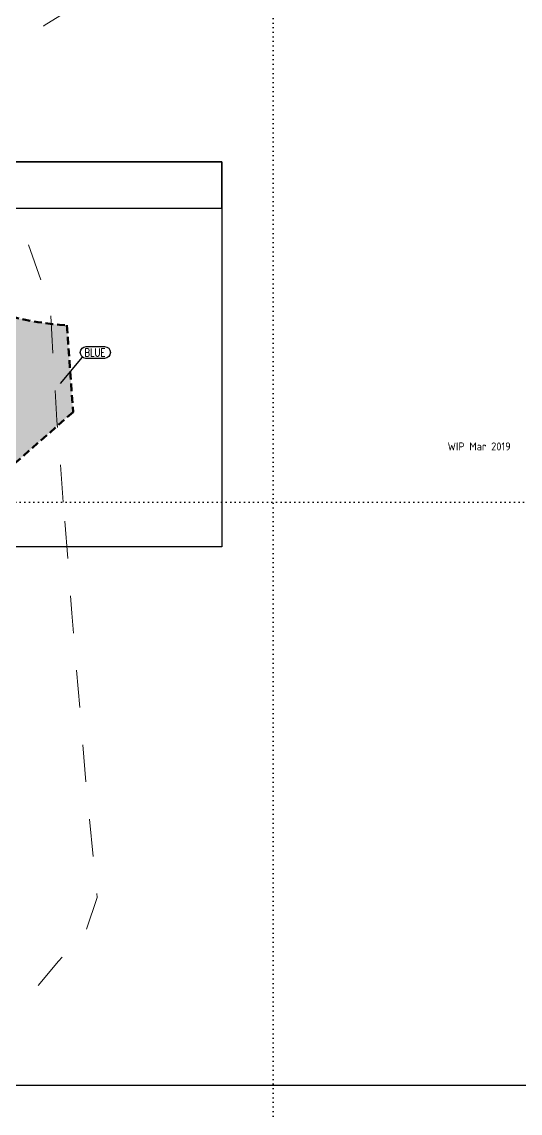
# Model space of a CAD drawing. Header units: millimetres. Extents: x 833600 to 836188, y 817400 to 818701.
# Drawn here: x 834359.6 to 834439.7, y 817901.8 to 818077.2 of the extents above; entities that cross this region are included whole.
import ezdxf

# ---------------------------------------------------------------- set-up
doc = ezdxf.new("R2010")
doc.units = ezdxf.units.MM
for name, pattern in [('2', [12.011629, 6.005814, -6.005814]), ('DASHED2', [0.375, 0.25, -0.125]), ('DOT', [6.35, 0, -6.35])]:
    doc.linetypes.add(name, pattern=pattern)
for name, color, linetype in [('00-TITLEBOX', 7, 'Continuous'), ('01-Grid', 7, 'DOT'), ('01A-txt', 7, 'Continuous')]:
    doc.layers.add(name, color=color, linetype=linetype)
doc.layers.add('01-basemap', color=8, linetype='Continuous', lineweight=13)
doc.layers.add('01A-occup', color=7, linetype='DASHED2', lineweight=50)
doc.layers.add('01A-hatch', color=7, linetype='Continuous', true_color=0xa2def7)
doc.styles.add('HK_ENG_11', font='HK_ENG.ttf')
doc.styles.add('ROMANS', font='romans.shx', dxfattribs={"width": 0.75})

msp = doc.modelspace()

# ---------------------------------------------------------------- hatches: boundary and pattern name
at = {"layer": '01A-hatch', "true_color": 0xa8def7}
h = msp.add_hatch(color=141, dxfattribs=at)
h.dxf.hatch_style = 1
edge = h.paths.add_edge_path()
edge.add_line((834331.16, 818023.21), (834326.37, 818028.65))
edge.add_line((834326.37, 818028.65), (834332.38, 818033.95))
edge.add_line((834332.38, 818033.95), (834330.57, 818036.01))
edge.add_line((834330.57, 818036.01), (834331.13, 818036.5))
edge.add_line((834331.13, 818036.5), (834328.72, 818039.25))
edge.add_line((834328.72, 818039.25), (834334.01, 818043.9))
edge.add_arc((834369.94, 818077.59), 49.26, 223.1506, 266.4257)
edge.add_line((834366.87, 818028.43), (834367.85, 818014.47))
edge.add_line((834367.85, 818014.47), (834354.81, 818003))
edge.add_line((834354.81, 818003), (834339.72, 818020.14))
edge.add_arc((834332.66, 818013.92), 9.41, 41.3991, 99.1819)

# ---------------------------------------------------------------- linework, layer by layer
at = {"layer": '00-TITLEBOX'}
msp.add_lwpolyline([(834523.25, 817906.26), (834199.71, 817906.26), (834199.71, 818153.73), (834523.25, 818153.73)], close=True, dxfattribs=at)
at = {"layer": '00-TITLEBOX', "elevation": 0}
for points in [[(834310.87, 818054.69), (834391.76, 818054.69), (834391.76, 817992.82), (834310.87, 817992.82)], [(834391.76, 818054.69), (834352.82, 818054.69), (834352.82, 818047.26), (834391.76, 818047.26)]]:
    msp.add_lwpolyline(points, close=True, dxfattribs=at)
at = {"layer": '01-basemap', "linetype": '2', "lineweight": 20, "flags": 128}
for points in [[(834368.22, 818079.69), (834363.22, 818076.59), (834343.33, 818062.67), (834339.17, 818060.34), (834329.5, 818053.79)], [(834366.28, 818000), (834365.25, 818013.1), (834364.17, 818031.39), (834360.41, 818042.15), (834351.26, 818053.72), (834345.34, 818057.49), (834339.17, 818060.34)], [(834354.49, 817913.1), (834365.52, 817926.22), (834369.82, 817930.79), (834371.71, 817936.44), (834370.09, 817952.85), (834367.67, 817982.17), (834366.28, 818000)]]:
    msp.add_lwpolyline(points, dxfattribs=at)
at = {"layer": '01-Grid', "ltscale": 0.1}
for p, q in [((834400, 818701.02), (834400, 817400)), ((836188.05, 818000), (833600, 818000))]:
    msp.add_line(p, q, dxfattribs=at)
at = {"layer": '01A-occup', "ltscale": 5, "elevation": 0}
msp.add_lwpolyline([(834331.16, 818023.21), (834326.37, 818028.65), (834332.38, 818033.95), (834330.57, 818036.01), (834331.13, 818036.5), (834328.72, 818039.25), (834334.01, 818043.9, 0.191099), (834366.87, 818028.43), (834367.85, 818014.47), (834354.81, 818003), (834339.72, 818020.14, 0.257607)], format="xyb", close=True, dxfattribs=at)
at = {"layer": '01A-txt'}
msp.add_line((834365.85, 818019.08), (834369.36, 818023.32), dxfattribs=at)
msp.add_lwpolyline([(834369.91, 818023.11, -0.973455), (834369.96, 818025), (834372.91, 818025, -1), (834372.91, 818023.11), (834369.96, 818023.11, -0.013451), (834369.91, 818023.11, -0.013451)], format="xyb", dxfattribs=at)

# ---------------------------------------------------------------- texts
at = {"layer": '01-basemap', "style": 'HK_ENG_11', "width": 1.1}
msp.add_text('WIP Mar 2019', height=1.2859, dxfattribs=at).set_placement((834428.01, 818008.31))
at = {"layer": '01A-txt', "style": 'ROMANS', "width": 0.8}
msp.add_text('BLUE', height=1.25, dxfattribs=at).set_placement((834369.68, 818023.42))

doc.saveas('drawing.dxf')
